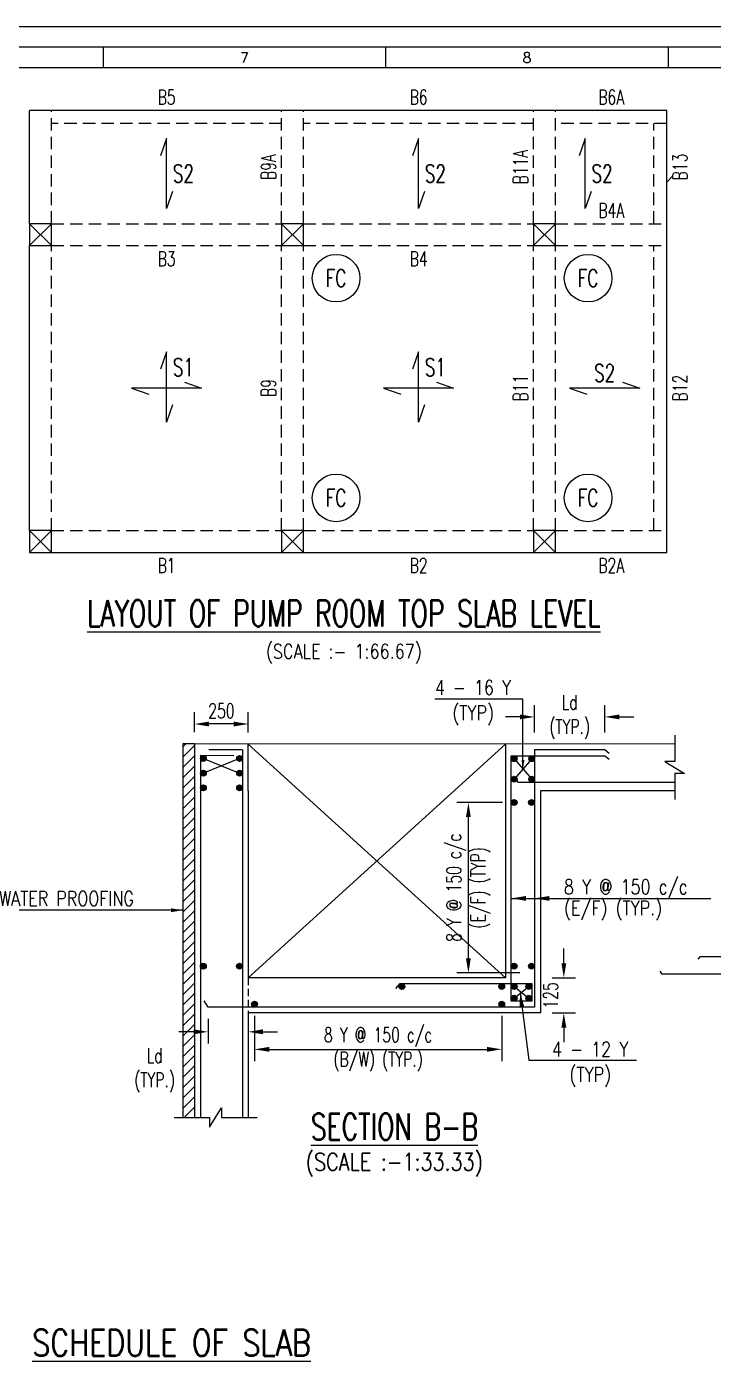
# Model space of a CAD drawing. Header units: inches. Extents: x 244185 to 956460, y -320530 to -238383.
# Drawn here: x 925446 to 937196, y -261222 to -238383 of the extents above; entities that cross this region are included whole.
import ezdxf
from ezdxf.enums import TextEntityAlignment as Align

# ---------------------------------------------------------------- set-up
doc = ezdxf.new("R2010")
doc.units = ezdxf.units.IN
doc.header["$MEASUREMENT"] = 0
doc.header["$PDMODE"] = 2
doc.linetypes.add('HIDDEN', pattern=[0.375, 0.25, -0.125])
doc.linetypes.add('HIDDEN2', pattern=[0.1875, 0.125, -0.0625])
for name, color, linetype in [('PNA', 8, 'Continuous'), ('S- PILE CAP', 4, 'Continuous'), ('S-BEAM INNER', 200, 'HIDDEN2'), ('S-BEAM NO', 3, 'Continuous'), ('S-BEAM OUTER', 4, 'Continuous'), ('S-COLUMN', 1, 'Continuous'), ('S-COLUMN CIRCLE', 9, 'Continuous'), ('S-COLUMN NO', 2, 'Continuous'), ('S-CONCRET LINE', 4, 'Continuous'), ('S-CUT LINE', 8, 'Continuous'), ('S-DIM-1', 5, 'Continuous'), ('S-LINE CUT', 8, 'Continuous'), ('S-REINFORCEMENT', 6, 'Continuous'), ('S-SLAB MARK', 3, 'Continuous'), ('S-SLAB NO', 3, 'Continuous'), ('S-TEXT', 2, 'Continuous'), ('S-TEXT-1', 4, 'Continuous'), ('S-TITIL', 6, 'Continuous'), ('SLAB UG.', 4, 'Continuous'), ('TEXT NORMAL', 4, 'Continuous')]:
    doc.layers.add(name, color=color, linetype=linetype)
doc.styles.add('ROMANS', font='SIMPLEX.shx', dxfattribs={"width": 0.7})
doc.dimstyles.new('dim100', dxfattribs={"dimtxt": 250, "dimasz": 250, "dimexe": 200, "dimexo": 200, "dimgap": 100, "dimtad": 1, "dimdec": 0, "dimzin": 0, "dimdsep": 46, "dimtxsty": 'ROMANS', "dimcen": 0, "dimclrd": 5, "dimclre": 5, "dimclrt": 4, "dimadec": 0, "dimazin": 0, "dimtfac": 1, "dimtdec": 0, "dimtix": 1, "dimtofl": 0, "dimtmove": 2, "dimatfit": 3, "dimfxl": 0, "dimtolj": 1, "dimtzin": 0, "dimlwd": -1, "dimlwe": -1, "dimarcsym": 0})
doc.dimstyles.new('dim25', dxfattribs={"dimtxt": 250, "dimasz": 250, "dimexe": 200, "dimexo": 200, "dimgap": 100, "dimtad": 1, "dimdec": 0, "dimlfac": 0.25, "dimzin": 0, "dimdsep": 46, "dimtxsty": 'ROMANS', "dimcen": 0, "dimclrd": 5, "dimclre": 5, "dimclrt": 4, "dimadec": 0, "dimazin": 0, "dimtfac": 1, "dimtdec": 0, "dimtix": 1, "dimtofl": 0, "dimtmove": 2, "dimatfit": 3, "dimfxl": 0, "dimtolj": 1, "dimtzin": 0, "dimlwd": -1, "dimlwe": -1, "dimarcsym": 0})
doc.dimstyles.new('dim33.33', dxfattribs={"dimtxt": 250, "dimasz": 250, "dimexe": 200, "dimexo": 200, "dimgap": 100, "dimtad": 1, "dimdec": 0, "dimlfac": 0.333331, "dimzin": 0, "dimdsep": 46, "dimtxsty": 'ROMANS', "dimcen": 0, "dimclrd": 5, "dimclre": 5, "dimclrt": 4, "dimadec": 0, "dimazin": 0, "dimtfac": 1, "dimtdec": 0, "dimtix": 1, "dimtofl": 0, "dimtmove": 2, "dimatfit": 3, "dimfxl": 0, "dimtolj": 1, "dimtzin": 0, "dimlwd": -1, "dimlwe": -1, "dimarcsym": 0})

# ---------------------------------------------------------------- blocks, each defined once
blk = doc.blocks.new('SHEET')
at = {"elevation": -8, "flags": 128}
blk.add_lwpolyline([(674017, -125881), (763101, -125881), (763101, -63214), (674017, -63214)], close=True, dxfattribs=at)
at = {"layer": 'PNA'}
for p, q in [((718559, -63743, -8), (718559, -64273, -8)), ((725806, -63743, -8), (725806, -64273, -8)), ((733053, -63743, -8), (733053, -64273, -8))]:
    blk.add_line(p, q, dxfattribs=at)
at = {"layer": 'PNA', "color": 1, "elevation": -8}
for points in [[(675076, -125351), (762572, -125351), (762572, -63743), (675076, -63743)], [(676135, -124822), (762042, -124822), (762042, -64273), (676135, -64273)]]:
    blk.add_lwpolyline(points, close=True, dxfattribs=at)
at = {"layer": 'PNA', "style": 'ROMANS'}
for s, p in [('7', (722183, -64008, -8)), ('8', (729431, -64008, -8))]:
    blk.add_text(s, height=265, dxfattribs=at).set_placement(p, align=Align.MIDDLE)
blk = doc.blocks.new('*D198')
at = {"layer": 'Defpoints', "color": 0, "ltscale": 2000, "transparency": 16777216}
for p in [(933005, -251660), (933788, -251660), (934084, -254576)]:
    blk.add_point(p, dxfattribs=at)
at = {"layer": 'S-DIM-1', "color": 5, "ltscale": 2000, "transparency": 16777216}
for p, q in [((933588, -251660), (932805, -251660)), ((933005, -254326), (933005, -251910)), ((933884, -254576), (932805, -254576))]:
    blk.add_line(p, q, dxfattribs=at)
for points in [[(932963, -251910), (933046, -251910), (933005, -251660)], [(932963, -254326), (933046, -254326), (933005, -254576)]]:
    blk.add_solid(points, dxfattribs=at)
at = {"layer": 'S-DIM-1', "color": 4, "lineweight": -2, "ltscale": 2000, "transparency": 16777216, "insert": (933005, -253118), "char_height": 250, "attachment_point": 5, "rotation": 90, "style": 'ROMANS'}
blk.add_mtext('\\A1;8 Y @ 150 c/c\\P(E/F) (TYP)', dxfattribs=at)
blk = doc.blocks.new('*D199')
at = {"layer": 'Defpoints', "color": 0, "transparency": 16777216}
for p in [(929346, -255110), (933575, -255110), (933575, -255884)]:
    blk.add_point(p, dxfattribs=at)
at = {"layer": 'S-DIM-1', "color": 5, "transparency": 16777216}
for p, q in [((929346, -255310), (929346, -256084)), ((933575, -255310), (933575, -256084)), ((929596, -255884), (933325, -255884))]:
    blk.add_line(p, q, dxfattribs=at)
for points in [[(929596, -255842), (929596, -255925), (929346, -255884)], [(933325, -255842), (933325, -255925), (933575, -255884)]]:
    blk.add_solid(points, dxfattribs=at)
at = {"layer": 'S-DIM-1', "color": 4, "transparency": 16777216, "insert": (931460, -255884), "char_height": 250, "attachment_point": 5, "style": 'ROMANS'}
blk.add_mtext('\\A1;8 Y @ 150 c/c\\P(B/W) (TYP.)', dxfattribs=at)
blk = doc.blocks.new('*D200')
at = {"layer": 'Defpoints', "color": 0, "ltscale": 20, "transparency": 16777216}
for p in [(934238, -254660), (934238, -255260), (934638, -255260)]:
    blk.add_point(p, dxfattribs=at)
at = {"layer": 'S-DIM-1', "color": 5, "ltscale": 20, "transparency": 16777216}
for p, q in [((934638, -254410), (934638, -254160)), ((934438, -254660), (934838, -254660)), ((934438, -255260), (934838, -255260)), ((934638, -255510), (934638, -255760))]:
    blk.add_line(p, q, dxfattribs=at)
for points in [[(934597, -254410), (934680, -254410), (934638, -254660)], [(934597, -255510), (934680, -255510), (934638, -255260)]]:
    blk.add_solid(points, dxfattribs=at)
at = {"layer": 'S-DIM-1', "color": 4, "ltscale": 20, "transparency": 16777216, "insert": (934413, -254960), "char_height": 250, "attachment_point": 5, "rotation": 90, "style": 'ROMANS'}
blk.add_mtext('\\A1;125', dxfattribs=at)
blk = doc.blocks.new('*D201')
at = {"layer": 'Defpoints', "color": 0, "ltscale": 20, "transparency": 16777216}
for p in [(928551, -255160), (929238, -255260), (929238, -255584)]:
    blk.add_point(p, dxfattribs=at)
at = {"layer": 'S-DIM-1', "color": 5, "ltscale": 20, "transparency": 16777216}
for p, q in [((928551, -255360), (928551, -255784)), ((929238, -255460), (929238, -255784)), ((928301, -255584), (928051, -255584)), ((929488, -255584), (929738, -255584))]:
    blk.add_line(p, q, dxfattribs=at)
for points in [[(928301, -255542), (928301, -255625), (928551, -255584)], [(929488, -255542), (929488, -255625), (929238, -255584)]]:
    blk.add_solid(points, dxfattribs=at)
at = {"layer": 'S-DIM-1', "color": 4, "ltscale": 20, "transparency": 16777216, "insert": (927635, -256241), "char_height": 250, "attachment_point": 5, "style": 'ROMANS'}
blk.add_mtext('\\A1;Ld\\P(TYP.)', dxfattribs=at)
blk = doc.blocks.new('*D202')
at = {"layer": 'Defpoints', "color": 0, "ltscale": 20, "transparency": 16777216}
for p in [(935338, -250195), (934138, -250659), (935338, -250659)]:
    blk.add_point(p, dxfattribs=at)
at = {"layer": 'S-DIM-1', "color": 5, "ltscale": 20, "transparency": 16777216}
for p, q in [((934138, -250459), (934138, -249995)), ((935338, -250459), (935338, -249995)), ((933888, -250195), (933638, -250195)), ((935588, -250195), (935838, -250195))]:
    blk.add_line(p, q, dxfattribs=at)
for points in [[(933888, -250153), (933888, -250236), (934138, -250195)], [(935588, -250153), (935588, -250236), (935338, -250195)]]:
    blk.add_solid(points, dxfattribs=at)
at = {"layer": 'S-DIM-1', "color": 4, "ltscale": 20, "transparency": 16777216, "insert": (934738, -250195), "char_height": 250, "attachment_point": 5, "style": 'ROMANS'}
blk.add_mtext('\\A1;Ld\\P(TYP.)', dxfattribs=at)
blk = doc.blocks.new('*D203')
at = {"layer": 'Defpoints', "color": 0, "ltscale": 20, "transparency": 16777216}
for p in [(928318, -250316), (928318, -250656), (929238, -250660)]:
    blk.add_point(p, dxfattribs=at)
at = {"layer": 'S-DIM-1', "color": 5, "ltscale": 20, "transparency": 16777216}
for p, q in [((928318, -250456), (928318, -250116)), ((928988, -250316), (928568, -250316)), ((929238, -250460), (929238, -250116))]:
    blk.add_line(p, q, dxfattribs=at)
for points in [[(928568, -250275), (928568, -250358), (928318, -250316)], [(928988, -250275), (928988, -250358), (929238, -250316)]]:
    blk.add_solid(points, dxfattribs=at)
at = {"layer": 'S-DIM-1', "color": 4, "ltscale": 20, "transparency": 16777216, "insert": (928778, -250091), "char_height": 250, "attachment_point": 5, "style": 'ROMANS'}
blk.add_mtext('\\A1;250', dxfattribs=at)

msp = doc.modelspace()

# ---------------------------------------------------------------- hatches: boundary and pattern name
at = {"layer": 'SLAB UG.'}
h = msp.add_hatch(dxfattribs=at)
h.set_pattern_fill('ANSI31', color=8, scale=1000, style=0)
h.set_pattern_definition([(45, (-3715335.22, 1264207.68), (-88.3883476, 88.3883476), [])])
h.paths.add_polyline_path([(928318.3, -257050.3), (928118.3, -257050.3), (928118.3, -250662.9), (928318.3, -250662.9)])

# ---------------------------------------------------------------- linework, layer by layer
at = {"layer": 'S-BEAM INNER', "ltscale": 1700}
for p, q in [((925871.4, -241754.1, 0), (925871.4, -239814.2, 0)), ((929808.9, -241754.1, 0), (929808.9, -239814.2, 0)), ((930183.9, -241754.1, 0), (930183.9, -239814.2, 0)), ((934121.4, -241754.1, 0), (934121.4, -239814.2, 0)), ((934496.4, -241754.1, 0), (934496.4, -239814.2, 0)), ((929808.9, -240039.2, 0), (925871.4, -240039.2, 0)), ((934121.4, -240039.2, 0), (930183.9, -240039.2, 0)), ((936400.7, -240039.2, 0), (934496.4, -240039.2, 0)), ((936175.7, -241754.1, 0), (936175.7, -240039.2, 0)), ((925871.4, -241754.1, 0), (929808.9, -241754.1, 0)), ((930183.9, -241754.1, 0), (934121.4, -241754.1, 0)), ((934496.4, -241754.1, 0), (936400.7, -241754.1, 0)), ((925871.4, -247004.1, 0), (925871.4, -242129.1, 0)), ((925871.4, -242129.1, 0), (929808.9, -242129.1, 0)), ((929808.9, -247004.1, 0), (929808.9, -242129.1, 0)), ((930183.9, -247004.1, 0), (930183.9, -242129.1, 0)), ((930183.9, -242129.1, 0), (934121.4, -242129.1, 0)), ((934121.4, -247004.1, 0), (934121.4, -242129.1, 0)), ((934496.4, -242129.1, 0), (936400.7, -242129.1, 0)), ((934496.4, -247004.1, 0), (934496.4, -242129.1, 0)), ((936175.7, -247004.1, 0), (936175.7, -242129.1, 0)), ((925871.4, -247004.1, 0), (929808.9, -247004.1, 0)), ((930183.9, -247004.1, 0), (934121.4, -247004.1, 0)), ((934496.4, -247004.1, 0), (936400.7, -247004.1, 0))]:
    msp.add_line(p, q, dxfattribs=at)
at = {"layer": 'S-BEAM OUTER'}
for p, q in [((936400.7, -239814.2, 0), (925496.4, -239814.2, 0)), ((925496.4, -241754.1, 0), (925496.4, -239814.2, 0)), ((936400.7, -247379.1, 0), (936400.7, -239814.2, 0)), ((925496.4, -247004.1, 0), (925496.4, -242129.1, 0)), ((925871.4, -247379.1, 0), (929808.9, -247379.1, 0)), ((930183.9, -247379.1, 0), (934121.4, -247379.1, 0)), ((934496.4, -247379.1, 0), (936400.7, -247379.1, 0))]:
    msp.add_line(p, q, dxfattribs=at)
at = {"layer": 'S-COLUMN', "color": 5}
for p, q in [((925496.4, -241754.1, 0), (925871.4, -242129.1, 0)), ((925871.4, -241754.1, 0), (925496.4, -242129.1, 0)), ((929808.9, -241754.1, 0), (930183.9, -242129.1, 0)), ((930183.9, -241754.1, 0), (929808.9, -242129.1, 0)), ((934121.4, -241754.1, 0), (934496.4, -242129.1, 0)), ((934496.4, -241754.1, 0), (934121.4, -242129.1, 0)), ((925496.4, -247004.1, 0), (925871.4, -247379.1, 0)), ((925871.4, -247004.1, 0), (925496.4, -247379.1, 0)), ((929808.9, -247004.1, 0), (930183.9, -247379.1, 0)), ((930183.9, -247004.1, 0), (929808.9, -247379.1, 0)), ((934121.4, -247004.1, 0), (934496.4, -247379.1, 0)), ((934496.4, -247004.1, 0), (934121.4, -247379.1, 0))]:
    msp.add_line(p, q, dxfattribs=at)
at = {"layer": 'S-COLUMN', "elevation": 0}
for points in [[(925871.4, -241754.1), (925496.4, -241754.1), (925496.4, -242129.1), (925871.4, -242129.1)], [(930183.9, -241754.1), (929808.9, -241754.1), (929808.9, -242129.1), (930183.9, -242129.1)], [(934496.4, -241754.1), (934121.4, -241754.1), (934121.4, -242129.1), (934496.4, -242129.1)], [(925871.4, -247004.1), (925496.4, -247004.1), (925496.4, -247379.1), (925871.4, -247379.1)], [(930183.9, -247004.1), (929808.9, -247004.1), (929808.9, -247379.1), (930183.9, -247379.1)], [(934496.4, -247004.1), (934121.4, -247004.1), (934121.4, -247379.1), (934496.4, -247379.1)]]:
    msp.add_lwpolyline(points, close=True, dxfattribs=at)
at = {"layer": 'S-COLUMN CIRCLE'}
for centre in [(930741.4, -242686.7, 0), (935053.9, -242686.7, 0), (930741.4, -246446.6, 0), (935053.9, -246446.6, 0)]:
    msp.add_circle(centre, 407.5, dxfattribs=at)
at = {"layer": 'S-CONCRET LINE'}
for p, q in [((936534.9, -250659.5), (928318.3, -250656.2)), ((928318.3, -250656.2), (928318.3, -257050.3)), ((929238.3, -251459.5), (929238.3, -250659.5)), ((933638.3, -250659.5), (933638.3, -254659.5)), ((929238.3, -251459.5), (929238.3, -254659.5)), ((936534.9, -251459.5), (934238.3, -251459.5)), ((934238.3, -251459.5), (934238.3, -255259.5)), ((933638.3, -254659.5), (929238.3, -254659.5)), ((934238.3, -255259.5), (929238.3, -255259.5)), ((929238.3, -255259.5), (929238.3, -257050.2))]:
    msp.add_line(p, q, dxfattribs=at)
at = {"layer": 'S-CONCRET LINE', "color": 8, "linetype": 'HIDDEN', "ltscale": 500}
msp.add_line((929238.3, -254659.5), (929238.3, -255259.5), dxfattribs=at)
at = {"layer": 'S-CUT LINE', "color": 8}
for p, q in [((929238.3, -254659.5), (933638.3, -250659.5)), ((933638.3, -254659.5), (929238.3, -250659.5))]:
    msp.add_line(p, q, dxfattribs=at)
at = {"layer": 'S-LINE CUT'}
for points in [[(936534.9, -250509.5), (936534.9, -250958.2), (936368.6, -250958.2), (936701.3, -251160.9), (936534.9, -251160.9), (936534.9, -251609.5)], [(927968.3, -257050.3), (928577, -257050.3), (928577, -257216.6), (928779.7, -256883.9), (928779.7, -257050.3), (929388.3, -257050.3)]]:
    msp.add_lwpolyline(points, dxfattribs=at)
at = {"layer": 'S-REINFORCEMENT', "color": 5}
for p, q in [((936498.6, -240940.6), (936392.5, -241046.7)), ((929138.4, -250757.3), (928564.3, -250757.1)), ((929138.4, -250757.3), (929138, -257050.2)), ((928419.2, -250857.9), (928418.8, -257050.3)), ((928993.2, -250858.1), (928419.2, -250857.9)), ((929089.6, -250907.9), (928470.4, -251157.9)), ((928470.4, -250907.9), (929089.6, -251157.9)), ((933788.4, -250909.4), (934088.4, -251259.5)), ((934088.4, -250909.4), (933788.4, -251259.5)), ((933787.7, -254809.9), (934039, -255009.2)), ((933787.7, -255009.2), (934039, -254809.9))]:
    msp.add_line(p, q, dxfattribs=at)
for points in [[(935412.8, -250819.3), (935338.4, -250759), (934138.4, -250759), (934138.3, -255159.5), (928551.1, -255159.5), (928481.5, -255054.4)], [(931764.4, -254840.4), (931838.3, -254759.5), (934088.3, -254759.5), (934088.3, -255059.5), (933738.3, -255059.5), (933738.4, -250859.4), (935338.4, -250859.4), (935412.8, -250919.7)], [(933799.2, -251249.3), (933848.9, -251309.5), (936534.9, -251309.5)], [(938295.5, -252257.1), (937695.5, -252257.1), (937695.5, -254597.4), (936322.8, -254597.4), (936288, -254544.8)], [(936937.1, -254337.8), (936974, -254297.4), (937587.1, -254297.4), (937587.1, -254528.7), (937361.4, -254528.7), (937361.4, -252370.5), (938295.5, -252370.5)]]:
    msp.add_lwpolyline(points, dxfattribs=at)
at = {"layer": 'S-REINFORCEMENT', "color": 5, "const_width": 50}
for points in [[(928445.4, -250907.9, -1), (928495.4, -250907.9, -1)], [(929114.6, -250907.9, 1), (929064.6, -250907.9, 1)], [(933813.4, -250909.4, 1), (933763.4, -250909.4, 1)], [(934113.4, -250909.4, 1), (934063.4, -250909.4, 1)], [(928445.4, -251157.9, -1), (928495.4, -251157.9, -1)], [(929114.6, -251157.9, 1), (929064.6, -251157.9, 1)], [(933813.4, -251259.5, 1), (933763.4, -251259.5, 1)], [(934113.4, -251259.5, 1), (934063.4, -251259.5, 1)], [(928445.4, -251407.9, -1), (928495.4, -251407.9, -1)], [(929114.6, -251407.9, 1), (929064.6, -251407.9, 1)], [(933762.7, -251659.5, 1), (933812.7, -251659.5, 1)], [(928444, -254459.2, -1), (928494, -254459.2, -1)], [(929113.1, -254459.3, 1), (929063.1, -254459.3, 1)], [(934109.4, -254459.5, 1), (934059.4, -254459.5, 1)], [(931842.1, -254809.9, -1), (931892.1, -254809.9, -1)], [(933550.1, -254809.9, -1), (933600.1, -254809.9, -1)], [(933762.7, -254809.9, -1), (933812.7, -254809.9, -1)], [(929320.5, -255109.5, 1), (929370.5, -255109.5, 1)], [(933550.1, -255109.5, 1), (933600.1, -255109.5, 1)], [(933762.7, -255009.2, 1), (933812.7, -255009.2, 1)]]:
    msp.add_lwpolyline(points, format="xyb", close=True, dxfattribs=at)
at = {"layer": 'S-REINFORCEMENT', "color": 5, "const_width": 50, "elevation": 0}
for points in [[(934109.4, -251659.5, -1), (934059.4, -251659.5, -1)], [(933762.7, -254459.5, -1), (933812.7, -254459.5, -1)], [(934064, -254809.9, 1), (934014, -254809.9, 1)], [(934064, -255009.2, -1), (934014, -255009.2, -1)]]:
    msp.add_lwpolyline(points, format="xyb", close=True, dxfattribs=at)
at = {"layer": 'S-REINFORCEMENT', "color": 5}
for centre in [(928470.4, -250907.9), (929089.6, -250907.9), (933788.4, -250909.4), (934088.4, -250909.4), (928470.4, -251157.9), (929089.6, -251157.9), (933788.4, -251259.5), (934088.4, -251259.5), (928470.4, -251407.9), (929089.6, -251407.9), (933787.7, -251659.5), (934084.4, -251659.5), (928469, -254459.2), (929088.1, -254459.3), (933787.7, -254459.5), (934084.4, -254459.5), (931867.1, -254809.9), (933575.1, -254809.9), (933787.7, -254809.9), (934039, -254809.9), (929345.5, -255109.5), (933575.1, -255109.5), (933787.7, -255009.2), (934039, -255009.2)]:
    msp.add_circle(centre, 50, dxfattribs=at)
at = {"layer": 'S-SLAB MARK', "elevation": 0}
for points in [[(927942.9, -241201.7), (927840.1, -241496.7), (927840.1, -240296.7), (927737.3, -240591.6)], [(932255.4, -241201.7), (932152.6, -241496.7), (932152.6, -240296.7), (932049.8, -240591.6)], [(935107.6, -241201.7), (935004.8, -241496.7), (935004.8, -240296.7), (934901.9, -240591.6)], [(927942.9, -244853.8), (927840.1, -245148.7), (927840.1, -243948.7), (927737.3, -244243.7)], [(932255.4, -244853.8), (932152.6, -245148.7), (932152.6, -243948.7), (932049.8, -244243.7)], [(928145.2, -244463.8), (928440.1, -244566.6), (927240.1, -244566.6), (927535, -244669.5)], [(932457.7, -244463.8), (932752.6, -244566.6), (931552.6, -244566.6), (931847.5, -244669.5)], [(935641.1, -244463.8), (935936, -244566.6), (934736, -244566.6), (935030.9, -244669.5)]]:
    msp.add_lwpolyline(points, dxfattribs=at)
at = {"layer": 'SLAB UG.', "color": 8}
for p, q in [((928318.3, -250656.2), (928118.3, -250656.2)), ((928118.3, -250656.2), (928118.3, -257050.3))]:
    msp.add_line(p, q, dxfattribs=at)

# ---------------------------------------------------------------- block references
at = {"xscale": 0.6668537067016587, "yscale": 0.6668537067016587, "zscale": 0.6668537067016587}
msp.add_blockref('SHEET', (447582.8, -196228.6, 5), dxfattribs=at)

# ---------------------------------------------------------------- texts
at = {"layer": 'S- PILE CAP', "color": 6, "style": 'ROMANS', "width": 0.7}
msp.add_text('%%ULAYOUT OF PUMP ROOM TOP SLAB LEVEL', height=450, dxfattribs=at).set_placement((930873.5, -248422.4, 0), align=Align.MIDDLE_CENTER)
at = {"layer": 'S-BEAM NO', "style": 'ROMANS', "width": 0.7}
for s, p in [('B5', (927840.1, -239589.2, 0)), ('B6', (932152.6, -239589.2, 0)), ('B6A', (935448.5, -239589.2, 0)), ('B4A', (935448.5, -241529.1, 0)), ('B3', (927840.1, -242354.1, 0)), ('B4', (932152.6, -242354.1, 0)), ('B1', (927840.1, -247604.1, 0)), ('B2', (932152.6, -247604.1, 0)), ('B2A', (935448.5, -247604.1, 0))]:
    msp.add_text(s, height=250, dxfattribs=at).set_placement(p, align=Align.MIDDLE_CENTER)
for s, p in [('B11A', (933896.4, -240784.2, 0)), ('B9A', (929583.9, -240784.2, 0)), ('B13', (936625.7, -240784.2, 0)), ('B12', (936625.7, -244566.6, 0)), ('B9', (929583.9, -244566.6, 0)), ('B11', (933896.4, -244566.6, 0))]:
    msp.add_text(s, height=250, rotation=90, dxfattribs=at).set_placement(p, align=Align.MIDDLE_CENTER)
at = {"layer": 'S-COLUMN NO', "style": 'ROMANS', "width": 0.7}
for p in [(930741.4, -242686.7, 0), (935053.9, -242686.7, 0), (930741.4, -246446.6, 0), (935053.9, -246446.6, 0)]:
    msp.add_text('FC', height=300, dxfattribs=at).set_placement(p, align=Align.MIDDLE)
at = {"layer": 'S-SLAB NO', "style": 'ROMANS', "width": 0.7}
for p in [(927948.1, -240896.7, 0), (932260.6, -240896.7, 0), (935112.8, -240896.7, 0)]:
    msp.add_text('S2', height=300, dxfattribs=at).set_placement(p, align=Align.MIDDLE_LEFT)
for p in [(927947.8, -244360.7, 0), (932260.3, -244360.7, 0)]:
    msp.add_text('S1', height=300, dxfattribs=at).set_placement(p)
msp.add_text('S2', height=300, dxfattribs=at).set_placement((935336, -244308.6, 0), align=Align.MIDDLE_CENTER)
at = {"layer": 'S-TEXT', "style": 'ROMANS', "width": 0.8}
for s, height, p in [('(SCALE :- 1:66.67)', 250, (930873.5, -249072.4, 0)), ('(SCALE :-1:33.33)', 300, (931738.3, -257808.5, -7.5))]:
    msp.add_text(s, height=height, dxfattribs=at).set_placement(p, align=Align.MIDDLE_CENTER)
at = {"layer": 'S-TEXT-1', "style": 'ROMANS', "width": 0.8}
for s, p in [('4 - 16 Y', (932431.2, -249817.6)), ('(TYP)', (932729.4, -250250.2)), ('8 Y @ 150 c/c', (934639.6, -253225.8)), ('WATER PROOFING ', (924974.7, -253427.8)), ('(E/F) (TYP.)', (934639.6, -253590.1)), ('4 - 12 Y', (934436.5, -256007.4)), ('(TYP)', (934734.7, -256440))]:
    msp.add_text(s, height=250, dxfattribs=at).set_placement(p)
at = {"layer": 'S-TITIL', "style": 'ROMANS', "width": 0.7}
msp.add_text('%%USECTION B-B', height=450, dxfattribs=at).set_placement((931738.3, -257208.4), align=Align.MIDDLE_CENTER)
at = {"layer": 'S-TITIL', "style": 'ROMANS', "width": 0.8}
msp.add_text('%%USCHEDULE OF SLAB', height=450, dxfattribs=at).set_placement((925542, -261130.9))

# ---------------------------------------------------------------- dimensions: what is measured, and where the dimension line sits
at = {"layer": 'S-DIM-1', "ltscale": 20}
dim = msp.add_linear_dim(base=(935338.4, -250194.7), p1=(934138.4, -250658.7), p2=(935338.4, -250658.7), text='Ld\\P(TYP.)', dimstyle='dim25', dxfattribs=at)
dim.commit()
dim.dimension.update_dxf_attribs({"geometry": '*D202', "text_midpoint": (934738.3, -250194.7), "dimtype": 160})
dim = msp.add_linear_dim(base=(928318.3, -250316.4), p1=(929238.3, -250659.5), p2=(928318.3, -250656.2), text='250', dimstyle='dim25', dxfattribs=at)
dim.commit()
dim.dimension.update_dxf_attribs({"geometry": '*D203', "text_midpoint": (928778.3, -250091.4)})
at = {"layer": 'S-DIM-1', "lineweight": -2, "ltscale": 2000}
dim = msp.add_linear_dim(base=(933004.5, -251659.5), p1=(934084.4, -254575.8), p2=(933787.7, -251659.5), angle=90, text='8 Y @ 150 c/c\\X(E/F) (TYP)', dimstyle='dim100', override={"dimtmove": 1}, dxfattribs=at)
dim.commit()
dim.dimension.update_dxf_attribs({"geometry": '*D198', "text_midpoint": (933004.5, -253117.7), "dimtype": 160})
at = {"layer": 'S-DIM-1', "ltscale": 20}
dim = msp.add_linear_dim(base=(934638.3, -255259.5), p1=(934238.3, -254659.5), p2=(934238.3, -255259.5), angle=90, text='125', dimstyle='dim25', dxfattribs=at)
dim.commit()
dim.dimension.update_dxf_attribs({"geometry": '*D200', "text_midpoint": (934413.3, -254959.5)})
at = {"layer": 'S-DIM-1'}
dim = msp.add_linear_dim(base=(933575.1, -255883.8), p1=(929345.5, -255109.5), p2=(933575.1, -255109.5), text='8 Y @ 150 c/c\\X(B/W) (TYP.)', dimstyle='dim33.33', override={"dimtmove": 1}, dxfattribs=at)
dim.commit()
dim.dimension.update_dxf_attribs({"geometry": '*D199', "text_midpoint": (931460.3, -255883.8), "dimtype": 160})
at = {"layer": 'S-DIM-1', "ltscale": 20}
dim = msp.add_linear_dim(base=(929238.3, -255583.7), p1=(928551.1, -255159.5), p2=(929238.3, -255259.5), text='Ld\\X(TYP.)', dimstyle='dim25', override={"dimtmove": 1}, dxfattribs=at)
dim.commit()
dim.dimension.update_dxf_attribs({"geometry": '*D201', "text_midpoint": (927634.6, -256240.7), "dimtype": 160})

# ---------------------------------------------------------------- leaders
at = {"layer": 'S-DIM-1'}
msp.add_leader([(933738.3, -253300.8), (937153.9, -253300.8)], dimstyle='dim25', override={"dimasz": 250}, dxfattribs=at)
for points in [[(934138.3, -253300.8), (936725, -253300.8)], [(933888.8, -254910), (934038.7, -256067.7), (935883.6, -256067.7)]]:
    msp.add_leader(points, dimstyle='dim25', dxfattribs=at)
at = {"layer": 'S-DIM-1', "ltscale": 2}
msp.add_leader([(928118.3, -253502.8), (924975.2, -253502.8)], dimstyle='dim25', override={"dimtxt": 200, "dimasz": 200}, dxfattribs=at)
at = {"layer": 'TEXT NORMAL'}
msp.add_leader([(933938.4, -251084.5), (933938.4, -249892.6), (932431.2, -249892.6)], dimstyle='dim25', override={"dimasz": 150, "dimtad": 0}, dxfattribs=at)

doc.saveas('drawing.dxf')
